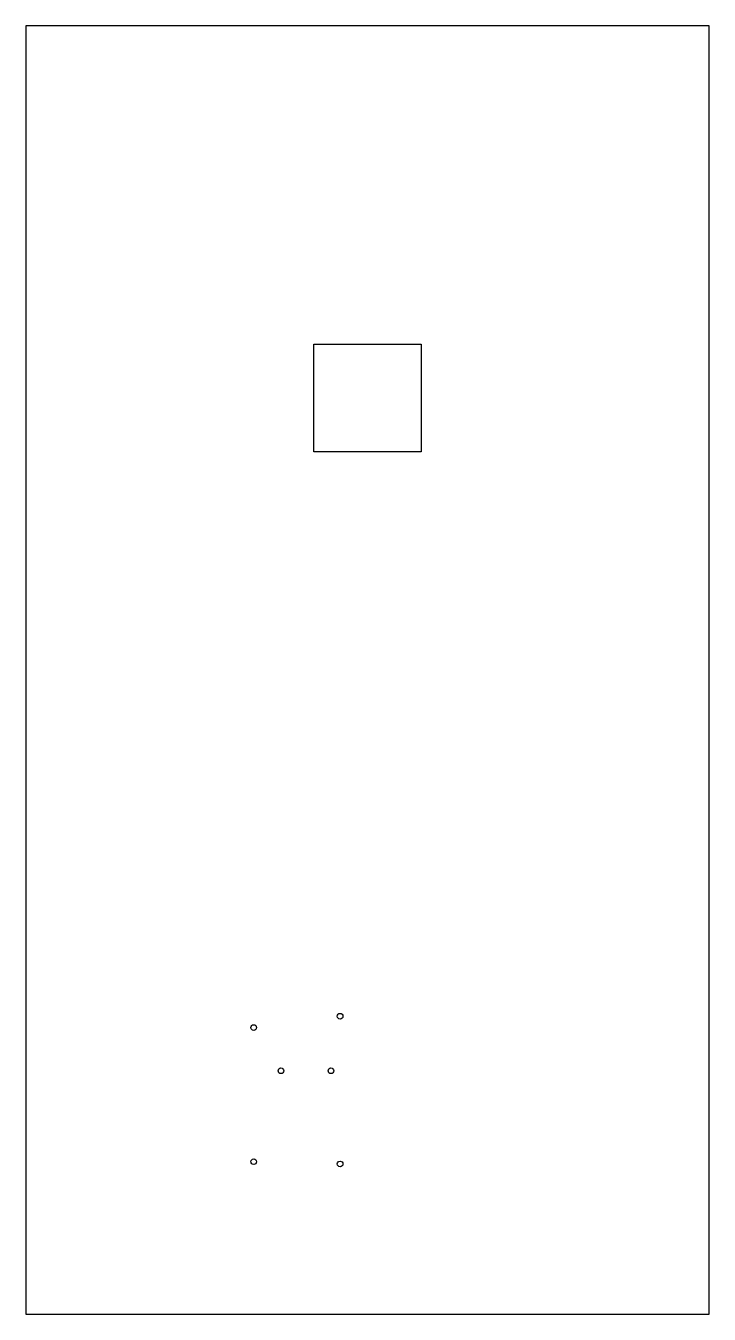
# Model space of a CAD drawing. Header units: millimetres. Extents: x -272 to 110, y -560 to 160.
import ezdxf

# ---------------------------------------------------------------- set-up
doc = ezdxf.new("R2010")
doc.units = ezdxf.units.MM
doc.layers.get('0').update_dxf_attribs({"linetype": 'CONTINUOUS'})

msp = doc.modelspace()

# ---------------------------------------------------------------- linework, layer by layer
for points in [[(-272, 160), (-272, -560), (110, -560), (110, 160)], [(-51, -18), (-51, -78), (-111, -78), (-111, -18)]]:
    msp.add_lwpolyline(points, close=True)
for centre in [(-96.34, -393.48), (-144.6, -399.83), (-129.36, -423.96), (-101.42, -423.96), (-144.6, -474.76), (-96.34, -476.03)]:
    msp.add_circle(centre, 1.59)

doc.saveas('drawing.dxf')
